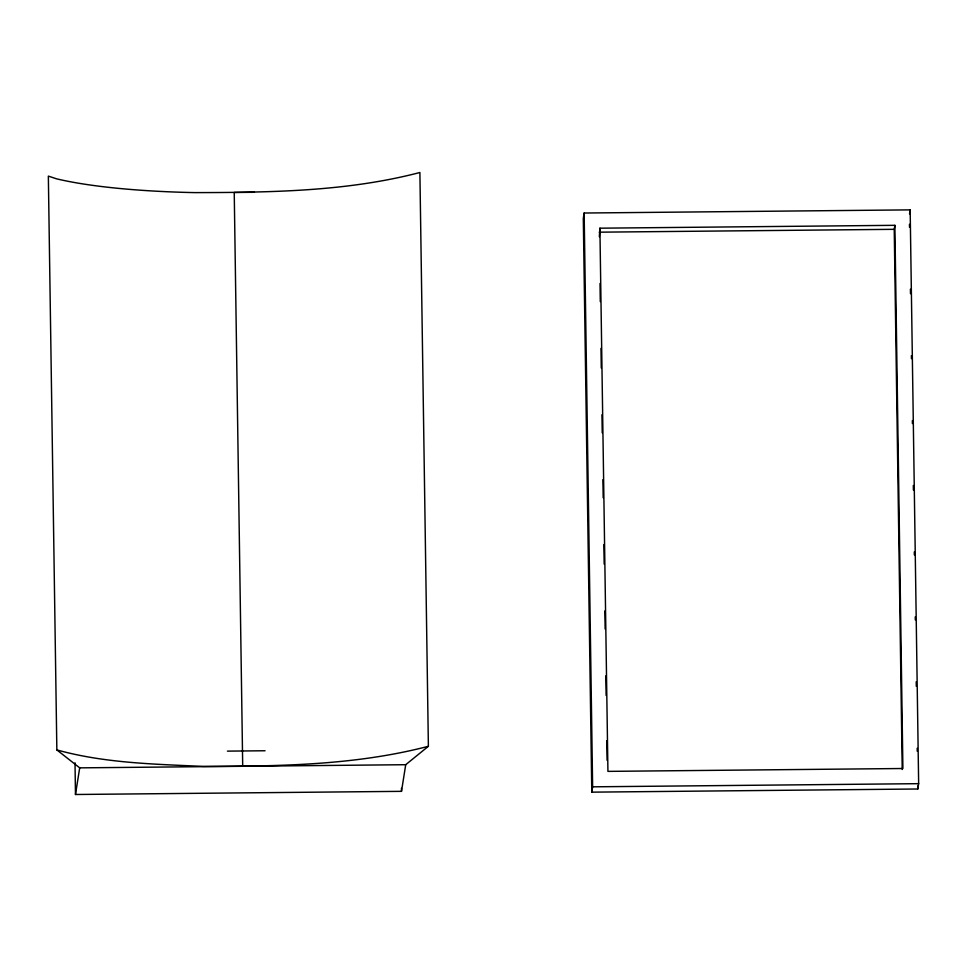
<?xml version="1.0" encoding="UTF-8"?>
<svg xmlns="http://www.w3.org/2000/svg" width="967" height="967" viewBox="0 0 967 967"><rect width="100%" height="100%" fill="white"/><g stroke="black" fill="none" stroke-linecap="round" stroke-linejoin="round"><path stroke-width="1.45" d="M405.717 764.704L401.498 791.344L75.474 794.499L79.693 767.858L56.848 749.909L48.35 176.103L56.376 178.774A217.575 37.242 -0.8 0 0 194.863 192.614C270.083 192.445 346.694 191.647 419.896 172.501L428.381 746.294L405.717 764.704L79.693 767.858M584.153 213.03L583.306 218.361L591.792 792.154L917.804 788.999L918.65 783.669L910.165 209.875L584.153 213.03L592.626 786.824L591.792 792.154M599.335 236.71L599.903 228.188L894.874 225.323L902.9 768.511L607.929 771.376L599.903 228.188M902.223 769.49L894.233 229.324L894.874 225.323M909.536 213.864L910.165 209.875M428.381 746.294C355.179 765.429 278.569 766.239 203.336 766.408C154.357 764.135 104.351 763.156 56.848 749.909M254.43 192.288L234.232 192.481L242.705 766.275M599.274 232.177L894.233 229.324M227.426 751.129L265.055 750.755M592.626 786.824L918.65 783.669M909.463 224.259L909.5 227.281M910.418 289.193L910.491 293.714M911.398 355.626L911.446 358.648M912.364 420.56L912.401 423.582M913.319 485.482L913.392 490.015M914.298 551.927L914.347 554.949M915.266 616.861L915.302 619.871M916.22 681.783L916.293 686.316M917.199 748.228L917.248 751.25M917.756 785.978L917.804 788.999M600.024 283.476L600.289 301.583M600.99 348.362L601.281 367.98M601.97 414.746L602.236 432.853M602.924 479.632L603.19 497.739M603.879 544.518L604.17 564.124M604.871 610.902L605.137 629.009M605.826 675.788L606.116 695.406M606.78 740.662L607.071 760.28M401.45 788.323L401.498 791.344M75.015 762.794L75.474 794.499"/></g></svg>
